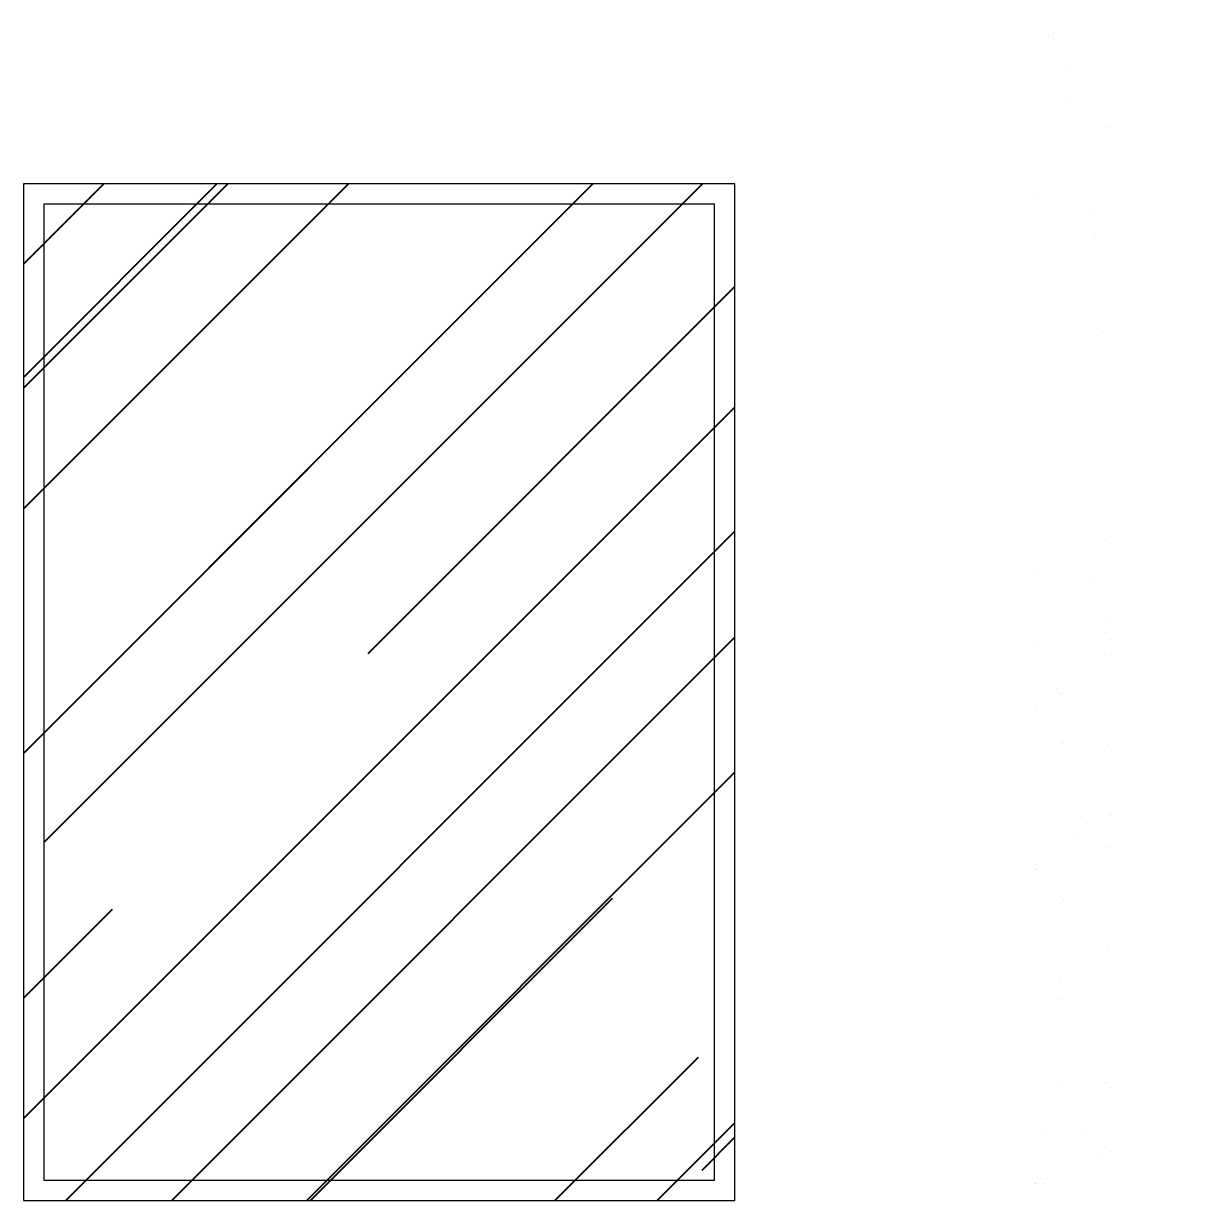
# Model space of a CAD drawing. Header units: millimetres. Extents: x -677 to -23, y -135 to 1112.
# Drawn here: x -194.243 to -193.318, y 845.164 to 846.102 of the extents above; entities that cross this region are included whole.
import ezdxf

# ---------------------------------------------------------------- set-up
doc = ezdxf.new("R2010")
doc.units = ezdxf.units.MM
doc.header["$LTSCALE"] = 20
doc.header["$MEASUREMENT"] = 0
doc.header["$PDSIZE"] = -5
doc.layers.get('0').update_dxf_attribs({"linetype": 'CONTINUOUS'})
doc.layers.get('Defpoints').update_dxf_attribs({"linetype": 'CONTINUOUS'})
doc.layers.add('COTA', color=7, linetype='CONTINUOUS')
doc.layers.add('COTAS', color=7, linetype='CONTINUOUS')
for name, color, linetype, lineweight in [('E-Lay-9', 9, 'CONTINUOUS', 9), ('E-Pen-C', 4, 'CONTINUOUS', 15), ('E-Pen-G', 3, 'CONTINUOUS', 30)]:
    doc.layers.add(name, color=color, linetype=linetype, lineweight=lineweight)
doc.styles.add('F2', font='swissc.ttf')
doc.dimstyles.new('DIMENSION-1', dxfattribs={"dimtxt": 0.11, "dimasz": 0.07, "dimexe": 1, "dimexo": 0, "dimgap": 0.12, "dimtad": 1, "dimzin": 7, "dimdsep": 46, "dimtxsty": 'F2', "dimblk1": 'TRACO', "dimblk2": 'TRACO', "dimsah": 1, "dimcen": 1, "dimse1": 1, "dimse2": 1, "dimclrd": 256, "dimclre": 256, "dimclrt": 6, "dimadec": 0, "dimazin": 0, "dimtfac": 1, "dimtix": 1, "dimtmove": 2, "dimatfit": 3, "dimldrblk": 'TRACO', "dimfxl": 1, "dimtolj": 1, "dimtzin": 0, "dimarcsym": 0})

# ---------------------------------------------------------------- blocks, each defined once
blk = doc.blocks.new('A$C7AFB675E')
at = {"color": 8}
for p, q in [((5.0445, 2.2818), (5.0445, 2.2818)), ((5.0307, 2.272), (5.0307, 2.272)), ((5.0351, 2.2741), (5.0351, 2.2741)), ((5.0793, 2.2704), (5.0793, 2.2704)), ((5.0912, 2.2769), (5.0912, 2.2769)), ((5.1227, 2.2769), (5.1227, 2.2769)), ((5.1542, 2.2769), (5.1542, 2.2769)), ((5.0912, 2.2612), (5.0912, 2.2612)), ((5.1069, 2.269), (5.1069, 2.269)), ((5.1227, 2.2612), (5.1227, 2.2612)), ((5.1384, 2.269), (5.1384, 2.269)), ((5.1542, 2.2612), (5.1542, 2.2612)), ((5.0324, 2.2536), (5.0324, 2.2536)), ((5.1069, 2.2533), (5.1069, 2.2533)), ((5.1384, 2.2533), (5.1384, 2.2533)), ((5.02, 2.2416), (5.02, 2.2416)), ((5.0291, 2.239), (5.0291, 2.239)), ((5.0532, 2.2364), (5.0532, 2.2364)), ((5.0912, 2.2454), (5.0912, 2.2454)), ((5.1069, 2.2375), (5.1069, 2.2375)), ((5.1227, 2.2454), (5.1227, 2.2454)), ((5.1384, 2.2375), (5.1384, 2.2375)), ((5.1542, 2.2454), (5.1542, 2.2454)), ((5.0333, 2.2344), (5.0333, 2.2344)), ((5.0764, 2.2318), (5.0764, 2.2318)), ((5.0912, 2.2297), (5.0912, 2.2297)), ((5.1227, 2.2297), (5.1227, 2.2297)), ((5.1542, 2.2297), (5.1542, 2.2297)), ((5.0279, 2.2194), (5.0279, 2.2194)), ((5.0534, 2.2125), (5.0534, 2.2125)), ((5.0831, 2.2212), (5.0831, 2.2212)), ((5.0912, 2.2139), (5.0912, 2.2139)), ((5.1069, 2.2218), (5.1069, 2.2218)), ((5.1227, 2.2139), (5.1227, 2.2139)), ((5.1384, 2.2218), (5.1384, 2.2218)), ((5.1542, 2.2139), (5.1542, 2.2139)), ((5.0261, 2.2062), (5.0261, 2.2062)), ((5.0283, 2.2039), (5.0283, 2.2039)), ((5.0444, 2.2033), (5.0444, 2.2033)), ((5.0768, 2.2024), (5.0768, 2.2024)), ((5.1069, 2.206), (5.1069, 2.206)), ((5.1384, 2.206), (5.1384, 2.206)), ((5.0901, 2.1961), (5.0901, 2.1961)), ((5.0912, 2.1982), (5.0912, 2.1982)), ((5.1069, 2.1903), (5.1069, 2.1903)), ((5.1227, 2.1982), (5.1227, 2.1982)), ((5.1384, 2.1903), (5.1384, 2.1903)), ((5.1542, 2.1982), (5.1542, 2.1982)), ((5.0234, 2.1858), (5.0234, 2.1858)), ((5.0764, 2.1874), (5.0764, 2.1874)), ((5.0807, 2.1827), (5.0807, 2.1827)), ((5.0883, 2.183), (5.0883, 2.183)), ((5.0912, 2.1824), (5.0912, 2.1824)), ((5.1227, 2.1824), (5.1227, 2.1824)), ((5.1542, 2.1824), (5.1542, 2.1824)), ((5.0535, 2.172), (5.0535, 2.172)), ((5.0912, 2.1667), (5.0912, 2.1667)), ((5.1069, 2.1745), (5.1069, 2.1745)), ((5.1227, 2.1667), (5.1227, 2.1667)), ((5.1384, 2.1745), (5.1384, 2.1745)), ((5.1542, 2.1667), (5.1542, 2.1667)), ((5.0199, 2.1631), (5.0199, 2.1631)), ((5.0856, 2.1625), (5.0856, 2.1625)), ((5.1069, 2.1588), (5.1069, 2.1588)), ((5.1384, 2.1588), (5.1384, 2.1588)), ((5.0189, 2.1515), (5.0189, 2.1515)), ((5.0762, 2.1534), (5.0762, 2.1534)), ((5.083, 2.1427), (5.083, 2.1427)), ((5.0912, 2.1509), (5.0912, 2.1509)), ((5.1069, 2.143), (5.1069, 2.143)), ((5.1227, 2.1509), (5.1227, 2.1509)), ((5.1384, 2.143), (5.1384, 2.143)), ((5.1542, 2.1509), (5.1542, 2.1509)), ((5.0172, 2.1384), (5.0172, 2.1384)), ((5.0274, 2.138), (5.0274, 2.138)), ((5.0313, 2.1367), (5.0313, 2.1367)), ((5.076, 2.1364), (5.076, 2.1364)), ((5.0912, 2.1352), (5.0912, 2.1352)), ((5.1227, 2.1352), (5.1227, 2.1352)), ((5.1542, 2.1352), (5.1542, 2.1352)), ((5.0443, 2.1248), (5.0443, 2.1248)), ((5.0811, 2.1283), (5.0811, 2.1283)), ((5.0912, 2.1194), (5.0912, 2.1194)), ((5.1069, 2.1273), (5.1069, 2.1273)), ((5.1227, 2.1194), (5.1227, 2.1194)), ((5.1384, 2.1273), (5.1384, 2.1273)), ((5.1542, 2.1194), (5.1542, 2.1194)), ((5.0145, 2.1179), (5.0145, 2.1179)), ((5.0543, 2.1116), (5.0543, 2.1116)), ((5.0794, 2.1152), (5.0794, 2.1152)), ((5.1069, 2.1115), (5.1069, 2.1115)), ((5.1384, 2.1115), (5.1384, 2.1115)), ((5.0511, 2.1039), (5.0511, 2.1039)), ((5.0585, 2.107), (5.0585, 2.107)), ((5.0912, 2.1037), (5.0912, 2.1037)), ((5.1069, 2.0958), (5.1069, 2.0958)), ((5.1227, 2.1037), (5.1227, 2.1037)), ((5.1384, 2.0958), (5.1384, 2.0958)), ((5.1542, 2.1037), (5.1542, 2.1037)), ((5.0197, 2.0846), (5.0197, 2.0846)), ((5.0767, 2.0947), (5.0767, 2.0947)), ((5.0786, 2.0851), (5.0786, 2.0851)), ((5.0912, 2.0879), (5.0912, 2.0879)), ((5.1227, 2.0879), (5.1227, 2.0879)), ((5.1542, 2.0879), (5.1542, 2.0879)), ((5.0278, 2.0735), (5.0278, 2.0735)), ((5.0761, 2.0749), (5.0761, 2.0749)), ((5.1069, 2.08), (5.1069, 2.08)), ((5.1384, 2.08), (5.1384, 2.08)), ((5.0763, 2.0719), (5.0763, 2.0719)), ((5.0829, 2.0643), (5.0829, 2.0643)), ((5.0912, 2.0722), (5.0912, 2.0722)), ((5.1069, 2.0643), (5.1069, 2.0643)), ((5.1227, 2.0722), (5.1227, 2.0722)), ((5.1384, 2.0643), (5.1384, 2.0643)), ((5.1542, 2.0722), (5.1542, 2.0722)), ((5.0722, 2.0605), (5.0722, 2.0605)), ((5.0912, 2.0564), (5.0912, 2.0564)), ((5.1227, 2.0564), (5.1227, 2.0564)), ((5.1542, 2.0564), (5.1542, 2.0564)), ((5.0441, 2.0464), (5.0441, 2.0464)), ((5.0502, 2.0379), (5.0502, 2.0379)), ((5.0705, 2.0473), (5.0705, 2.0473)), ((5.0912, 2.0407), (5.0912, 2.0407)), ((5.1069, 2.0485), (5.1069, 2.0485)), ((5.1227, 2.0407), (5.1227, 2.0407)), ((5.1384, 2.0485), (5.1384, 2.0485)), ((5.1542, 2.0407), (5.1542, 2.0407)), ((5.0322, 2.0359), (5.0322, 2.0359)), ((5.0364, 2.0312), (5.0364, 2.0312)), ((5.0678, 2.0269), (5.0678, 2.0269)), ((5.1069, 2.0328), (5.1069, 2.0328)), ((5.1384, 2.0328), (5.1384, 2.0328)), ((5.0912, 2.0249), (5.0912, 2.0249)), ((5.1069, 2.017), (5.1069, 2.017)), ((5.1227, 2.0249), (5.1227, 2.0249)), ((5.1384, 2.017), (5.1384, 2.017)), ((5.1542, 2.0249), (5.1542, 2.0249)), ((5.0196, 2.0061), (5.0196, 2.0061)), ((5.0253, 2.0055), (5.0253, 2.0055)), ((5.0565, 2.0093), (5.0565, 2.0093)), ((5.0739, 2.0039), (5.0739, 2.0039)), ((5.0912, 2.0092), (5.0912, 2.0092)), ((5.1227, 2.0092), (5.1227, 2.0092)), ((5.1542, 2.0092), (5.1542, 2.0092)), ((5.0633, 1.9926), (5.0633, 1.9926)), ((5.0759, 1.9964), (5.0759, 1.9964)), ((5.0912, 1.9934), (5.0912, 1.9934)), ((5.1069, 2.0013), (5.1069, 2.0013)), ((5.1227, 1.9934), (5.1227, 1.9934)), ((5.1384, 2.0013), (5.1384, 2.0013)), ((5.1542, 1.9934), (5.1542, 1.9934)), ((5.0795, 1.9842), (5.0795, 1.9842)), ((5.0827, 1.9858), (5.0827, 1.9858)), ((5.1069, 1.9855), (5.1069, 1.9855)), ((5.1384, 1.9855), (5.1384, 1.9855)), ((5.0505, 1.9735), (5.0505, 1.9735)), ((5.0615, 1.9795), (5.0615, 1.9795)), ((5.0838, 1.9796), (5.0838, 1.9796)), ((5.0912, 1.9777), (5.0912, 1.9777)), ((5.1069, 1.9698), (5.1069, 1.9698)), ((5.1227, 1.9777), (5.1227, 1.9777)), ((5.1384, 1.9698), (5.1384, 1.9698)), ((5.1542, 1.9777), (5.1542, 1.9777)), ((5.044, 1.9679), (5.044, 1.9679)), ((5.0588, 1.959), (5.0588, 1.959)), ((5.0912, 1.9619), (5.0912, 1.9619)), ((5.1227, 1.9619), (5.1227, 1.9619)), ((5.1542, 1.9619), (5.1542, 1.9619)), ((5.0143, 1.9555), (5.0143, 1.9555)), ((5.0912, 1.9462), (5.0912, 1.9462)), ((5.1069, 1.954), (5.1069, 1.954)), ((5.1227, 1.9462), (5.1227, 1.9462)), ((5.1384, 1.954), (5.1384, 1.954)), ((5.1542, 1.9462), (5.1542, 1.9462)), ((5.0245, 1.9395), (5.0245, 1.9395)), ((5.0344, 1.9335), (5.0344, 1.9335)), ((5.073, 1.9379), (5.073, 1.9379)), ((5.1069, 1.9383), (5.1069, 1.9383)), ((5.1384, 1.9383), (5.1384, 1.9383)), ((5.0195, 1.9277), (5.0195, 1.9277)), ((5.0543, 1.9248), (5.0543, 1.9248)), ((5.0912, 1.9304), (5.0912, 1.9304)), ((5.1069, 1.9225), (5.1069, 1.9225)), ((5.1227, 1.9304), (5.1227, 1.9304)), ((5.1384, 1.9225), (5.1384, 1.9225)), ((5.1542, 1.9304), (5.1542, 1.9304)), ((5.0526, 1.9117), (5.0526, 1.9117)), ((5.0758, 1.9179), (5.0758, 1.9179)), ((5.0912, 1.9147), (5.0912, 1.9147)), ((5.1227, 1.9147), (5.1227, 1.9147)), ((5.1542, 1.9147), (5.1542, 1.9147)), ((5.0481, 1.9054), (5.0481, 1.9054)), ((5.0574, 1.9085), (5.0574, 1.9085)), ((5.0616, 1.9038), (5.0616, 1.9038)), ((5.0826, 1.9073), (5.0826, 1.9073)), ((5.0912, 1.8989), (5.0912, 1.8989)), ((5.1069, 1.9068), (5.1069, 1.9068)), ((5.1227, 1.8989), (5.1227, 1.8989)), ((5.1384, 1.9068), (5.1384, 1.9068)), ((5.1542, 1.8989), (5.1542, 1.8989)), ((5.0438, 1.8894), (5.0438, 1.8894)), ((5.0499, 1.8912), (5.0499, 1.8912)), ((5.1069, 1.891), (5.1069, 1.891)), ((5.1384, 1.891), (5.1384, 1.891)), ((5.0817, 1.8819), (5.0817, 1.8819)), ((5.0912, 1.8832), (5.0912, 1.8832)), ((5.1227, 1.8832), (5.1227, 1.8832)), ((5.1542, 1.8832), (5.1542, 1.8832)), ((5.0248, 1.875), (5.0248, 1.875)), ((5.0733, 1.8734), (5.0733, 1.8734)), ((5.0912, 1.8674), (5.0912, 1.8674)), ((5.1069, 1.8753), (5.1069, 1.8753)), ((5.1227, 1.8674), (5.1227, 1.8674)), ((5.1384, 1.8753), (5.1384, 1.8753)), ((5.1542, 1.8674), (5.1542, 1.8674)), ((5.0454, 1.857), (5.0454, 1.857)), ((5.1069, 1.8595), (5.1069, 1.8595)), ((5.1384, 1.8595), (5.1384, 1.8595)), ((5.0193, 1.8492), (5.0193, 1.8492)), ((5.0437, 1.8438), (5.0437, 1.8438)), ((5.0912, 1.8517), (5.0912, 1.8517)), ((5.1069, 1.8438), (5.1069, 1.8438)), ((5.1227, 1.8517), (5.1227, 1.8517)), ((5.1384, 1.8438), (5.1384, 1.8438)), ((5.1542, 1.8517), (5.1542, 1.8517)), ((5.0353, 1.8327), (5.0353, 1.8327)), ((5.0472, 1.8395), (5.0472, 1.8395)), ((5.0757, 1.8395), (5.0757, 1.8395)), ((5.0912, 1.8359), (5.0912, 1.8359)), ((5.1227, 1.8359), (5.1227, 1.8359)), ((5.1542, 1.8359), (5.1542, 1.8359)), ((5.0395, 1.8281), (5.0395, 1.8281)), ((5.041, 1.8234), (5.041, 1.8234)), ((5.0824, 1.8288), (5.0824, 1.8288)), ((5.0912, 1.8202), (5.0912, 1.8202)), ((5.1069, 1.828), (5.1069, 1.828)), ((5.1227, 1.8202), (5.1227, 1.8202)), ((5.1384, 1.828), (5.1384, 1.828)), ((5.1542, 1.8202), (5.1542, 1.8202)), ((5.0223, 1.807), (5.0223, 1.807)), ((5.0437, 1.8109), (5.0437, 1.8109)), ((5.0596, 1.8061), (5.0596, 1.8061)), ((5.1069, 1.8123), (5.1069, 1.8123)), ((5.1384, 1.8123), (5.1384, 1.8123)), ((5.0709, 1.8054), (5.0709, 1.8054)), ((5.0912, 1.8044), (5.0912, 1.8044)), ((5.1069, 1.7965), (5.1069, 1.7965)), ((5.1227, 1.8044), (5.1227, 1.8044)), ((5.1384, 1.7965), (5.1384, 1.7965)), ((5.1542, 1.8044), (5.1542, 1.8044)), ((5.0365, 1.7891), (5.0365, 1.7891)), ((5.0912, 1.7887), (5.0912, 1.7887)), ((5.1227, 1.7887), (5.1227, 1.7887)), ((5.1542, 1.7887), (5.1542, 1.7887)), ((5.0348, 1.776), (5.0348, 1.776)), ((5.0476, 1.775), (5.0476, 1.775)), ((5.0826, 1.7811), (5.0826, 1.7811)), ((5.0868, 1.7764), (5.0868, 1.7764)), ((5.0912, 1.7729), (5.0912, 1.7729)), ((5.1069, 1.7808), (5.1069, 1.7808)), ((5.1227, 1.7729), (5.1227, 1.7729)), ((5.1384, 1.7808), (5.1384, 1.7808)), ((5.1542, 1.7729), (5.1542, 1.7729)), ((5.0192, 1.7707), (5.0192, 1.7707)), ((5.0755, 1.761), (5.0755, 1.761)), ((5.1069, 1.765), (5.1069, 1.765)), ((5.1384, 1.765), (5.1384, 1.765)), ((5.0174, 1.7523), (5.0174, 1.7523)), ((5.0321, 1.7555), (5.0321, 1.7555)), ((5.0823, 1.7504), (5.0823, 1.7504)), ((5.0912, 1.7572), (5.0912, 1.7572)), ((5.1069, 1.7493), (5.1069, 1.7493)), ((5.1227, 1.7572), (5.1227, 1.7572)), ((5.1384, 1.7493), (5.1384, 1.7493)), ((5.1542, 1.7572), (5.1542, 1.7572)), ((5.0215, 1.741), (5.0215, 1.741)), ((5.07, 1.7394), (5.07, 1.7394)), ((5.0912, 1.7414), (5.0912, 1.7414)), ((5.1227, 1.7414), (5.1227, 1.7414)), ((5.1542, 1.7414), (5.1542, 1.7414)), ((5.0375, 1.7304), (5.0375, 1.7304)), ((5.0435, 1.7324), (5.0435, 1.7324)), ((5.0912, 1.7257), (5.0912, 1.7257)), ((5.1069, 1.7335), (5.1069, 1.7335)), ((5.1227, 1.7257), (5.1227, 1.7257)), ((5.1384, 1.7335), (5.1384, 1.7335)), ((5.1542, 1.7257), (5.1542, 1.7257)), ((5.0275, 1.7213), (5.0275, 1.7213)), ((5.1069, 1.7178), (5.1069, 1.7178)), ((5.1384, 1.7178), (5.1384, 1.7178)), ((5.0258, 1.7082), (5.0258, 1.7082)), ((5.0451, 1.7069), (5.0451, 1.7069)), ((5.0605, 1.7053), (5.0605, 1.7053)), ((5.0912, 1.7099), (5.0912, 1.7099)), ((5.1069, 1.702), (5.1069, 1.702)), ((5.1227, 1.7099), (5.1227, 1.7099)), ((5.1384, 1.702), (5.1384, 1.702)), ((5.1542, 1.7099), (5.1542, 1.7099)), ((5.019, 1.6922), (5.019, 1.6922)), ((5.0647, 1.7007), (5.0647, 1.7007)), ((5.0897, 1.6981), (5.0897, 1.6981)), ((5.0912, 1.6942), (5.0912, 1.6942)), ((5.1227, 1.6942), (5.1227, 1.6942)), ((5.1542, 1.6942), (5.1542, 1.6942)), ((5.0231, 1.6877), (5.0231, 1.6877)), ((5.0754, 1.6825), (5.0754, 1.6825)), ((5.088, 1.6849), (5.088, 1.6849)), ((5.1069, 1.6863), (5.1069, 1.6863)), ((5.1384, 1.6863), (5.1384, 1.6863)), ((5.0218, 1.6765), (5.0218, 1.6765)), ((5.0703, 1.6749), (5.0703, 1.6749)), ((5.0821, 1.6719), (5.0821, 1.6719)), ((5.0848, 1.6787), (5.0848, 1.6787)), ((5.0912, 1.6784), (5.0912, 1.6784)), ((5.1069, 1.6705), (5.1069, 1.6705)), ((5.1227, 1.6784), (5.1227, 1.6784)), ((5.1384, 1.6705), (5.1384, 1.6705)), ((5.1542, 1.6784), (5.1542, 1.6784)), ((5.0853, 1.6645), (5.0853, 1.6645)), ((5.0912, 1.6627), (5.0912, 1.6627)), ((5.1227, 1.6627), (5.1227, 1.6627)), ((5.1542, 1.6627), (5.1542, 1.6627)), ((5.0154, 1.6546), (5.0154, 1.6546)), ((5.0186, 1.6535), (5.0186, 1.6535)), ((5.0434, 1.654), (5.0434, 1.654)), ((5.0912, 1.6469), (5.0912, 1.6469)), ((5.1069, 1.6548), (5.1069, 1.6548)), ((5.1227, 1.6469), (5.1227, 1.6469)), ((5.1384, 1.6548), (5.1384, 1.6548)), ((5.1542, 1.6469), (5.1542, 1.6469)), ((5.0169, 1.6403), (5.0169, 1.6403)), ((5.0443, 1.641), (5.0443, 1.641)), ((5.1069, 1.639), (5.1069, 1.639)), ((5.1384, 1.639), (5.1384, 1.639)), ((5.0384, 1.6295), (5.0384, 1.6295)), ((5.0426, 1.6249), (5.0426, 1.6249)), ((5.0808, 1.6302), (5.0808, 1.6302)), ((5.0912, 1.6312), (5.0912, 1.6312)), ((5.1069, 1.6233), (5.1069, 1.6233)), ((5.1227, 1.6312), (5.1227, 1.6312)), ((5.1384, 1.6233), (5.1384, 1.6233)), ((5.1542, 1.6312), (5.1542, 1.6312)), ((5.0142, 1.6199), (5.0142, 1.6199)), ((5.0189, 1.6138), (5.0189, 1.6138)), ((5.0791, 1.6171), (5.0791, 1.6171)), ((5.0912, 1.6154), (5.0912, 1.6154)), ((5.1227, 1.6154), (5.1227, 1.6154)), ((5.1542, 1.6154), (5.1542, 1.6154)), ((5.0193, 1.6085), (5.0193, 1.6085)), ((5.0627, 1.603), (5.0627, 1.603)), ((5.0679, 1.6069), (5.0679, 1.6069)), ((5.0752, 1.604), (5.0752, 1.604)), ((5.0912, 1.5997), (5.0912, 1.5997)), ((5.1069, 1.6075), (5.1069, 1.6075)), ((5.1227, 1.5997), (5.1227, 1.5997)), ((5.1384, 1.6075), (5.1384, 1.6075)), ((5.1542, 1.5997), (5.1542, 1.5997)), ((5.0764, 1.5966), (5.0764, 1.5966)), ((5.082, 1.5934), (5.082, 1.5934)), ((5.1069, 1.5918), (5.1069, 1.5918)), ((5.1384, 1.5918), (5.1384, 1.5918)), ((5.0433, 1.5755), (5.0433, 1.5755)), ((5.0446, 1.5765), (5.0446, 1.5765)), ((5.0857, 1.5779), (5.0857, 1.5779)), ((5.0912, 1.5839), (5.0912, 1.5839)), ((5.1069, 1.576), (5.1069, 1.576)), ((5.1227, 1.5839), (5.1227, 1.5839)), ((5.1384, 1.576), (5.1384, 1.576)), ((5.1542, 1.5839), (5.1542, 1.5839)), ((5.0899, 1.5733), (5.0899, 1.5733)), ((5.0912, 1.5682), (5.0912, 1.5682)), ((5.1227, 1.5682), (5.1227, 1.5682)), ((5.1542, 1.5682), (5.1542, 1.5682)), ((5.0162, 1.5538), (5.0162, 1.5538)), ((5.0719, 1.5624), (5.0719, 1.5624)), ((5.0912, 1.5524), (5.0912, 1.5524)), ((5.1069, 1.5603), (5.1069, 1.5603)), ((5.1227, 1.5524), (5.1227, 1.5524)), ((5.1384, 1.5603), (5.1384, 1.5603)), ((5.1542, 1.5524), (5.1542, 1.5524)), ((5.0185, 1.5425), (5.0185, 1.5425)), ((5.0205, 1.5491), (5.0205, 1.5491)), ((5.0671, 1.5409), (5.0671, 1.5409)), ((5.0701, 1.5493), (5.0701, 1.5493)), ((5.1069, 1.5445), (5.1069, 1.5445)), ((5.1384, 1.5445), (5.1384, 1.5445)), ((5.0187, 1.5353), (5.0187, 1.5353)), ((5.0675, 1.5288), (5.0675, 1.5288)), ((5.0912, 1.5367), (5.0912, 1.5367)), ((5.1069, 1.5288), (5.1069, 1.5288)), ((5.1227, 1.5367), (5.1227, 1.5367)), ((5.1384, 1.5288), (5.1384, 1.5288)), ((5.1542, 1.5367), (5.1542, 1.5367)), ((5.0406, 1.5272), (5.0406, 1.5272)), ((5.0751, 1.5255), (5.0751, 1.5255)), ((5.0912, 1.5209), (5.0912, 1.5209)), ((5.1227, 1.5209), (5.1227, 1.5209)), ((5.1542, 1.5209), (5.1542, 1.5209)), ((5.0421, 1.5084), (5.0421, 1.5084)), ((5.0819, 1.5149), (5.0819, 1.5149)), ((5.0907, 1.5068), (5.0907, 1.5068)), ((5.0912, 1.5052), (5.0912, 1.5052)), ((5.1069, 1.513), (5.1069, 1.513)), ((5.1227, 1.5052), (5.1227, 1.5052)), ((5.1384, 1.513), (5.1384, 1.513)), ((5.1542, 1.5052), (5.1542, 1.5052)), ((5.0431, 1.497), (5.0431, 1.497)), ((5.0629, 1.4946), (5.0629, 1.4946)), ((5.0636, 1.5021), (5.0636, 1.5021)), ((5.0678, 1.4975), (5.0678, 1.4975)), ((5.1069, 1.4973), (5.1069, 1.4973)), ((5.1384, 1.4973), (5.1384, 1.4973)), ((5.0912, 1.4894), (5.0912, 1.4894)), ((5.1227, 1.4894), (5.1227, 1.4894)), ((5.1542, 1.4894), (5.1542, 1.4894)), ((5.0188, 1.478), (5.0188, 1.478)), ((5.0612, 1.4814), (5.0612, 1.4814)), ((5.0674, 1.4765), (5.0674, 1.4765)), ((5.0879, 1.4756), (5.0879, 1.4756)), ((5.0912, 1.4737), (5.0912, 1.4737)), ((5.1069, 1.4815), (5.1069, 1.4815)), ((5.1227, 1.4737), (5.1227, 1.4737)), ((5.1384, 1.4815), (5.1384, 1.4815)), ((5.1542, 1.4737), (5.1542, 1.4737)), ((5.0585, 1.461), (5.0585, 1.461)), ((5.1069, 1.4658), (5.1069, 1.4658)), ((5.1384, 1.4658), (5.1384, 1.4658)), ((5.0185, 1.4515), (5.0185, 1.4515)), ((5.0186, 1.4568), (5.0186, 1.4568)), ((5.0912, 1.4579), (5.0912, 1.4579)), ((5.1069, 1.45), (5.1069, 1.45)), ((5.1227, 1.4579), (5.1227, 1.4579)), ((5.1384, 1.45), (5.1384, 1.45)), ((5.1542, 1.4579), (5.1542, 1.4579)), ((5.0413, 1.4425), (5.0413, 1.4425)), ((5.0749, 1.4471), (5.0749, 1.4471)), ((5.0817, 1.4364), (5.0817, 1.4364)), ((5.0898, 1.4409), (5.0898, 1.4409)), ((5.0912, 1.4422), (5.0912, 1.4422)), ((5.1227, 1.4422), (5.1227, 1.4422)), ((5.1542, 1.4422), (5.1542, 1.4422)), ((5.0415, 1.4264), (5.0415, 1.4264)), ((5.054, 1.4267), (5.054, 1.4267)), ((5.0912, 1.4264), (5.0912, 1.4264)), ((5.1069, 1.4343), (5.1069, 1.4343)), ((5.1227, 1.4264), (5.1227, 1.4264)), ((5.1384, 1.4343), (5.1384, 1.4343)), ((5.1542, 1.4264), (5.1542, 1.4264)), ((5.043, 1.4185), (5.043, 1.4185)), ((5.0457, 1.4217), (5.0457, 1.4217)), ((5.0523, 1.4136), (5.0523, 1.4136)), ((5.1069, 1.4185), (5.1069, 1.4185)), ((5.1384, 1.4185), (5.1384, 1.4185)), ((5.0164, 1.41), (5.0164, 1.41)), ((5.0649, 1.4084), (5.0649, 1.4084)), ((5.0912, 1.4107), (5.0912, 1.4107)), ((5.1069, 1.4028), (5.1069, 1.4028)), ((5.1227, 1.4107), (5.1227, 1.4107)), ((5.1384, 1.4028), (5.1384, 1.4028)), ((5.1542, 1.4107), (5.1542, 1.4107)), ((5.0496, 1.3931), (5.0496, 1.3931)), ((5.0658, 1.3998), (5.0658, 1.3998)), ((5.0912, 1.3949), (5.0912, 1.3949)), ((5.1227, 1.3949), (5.1227, 1.3949)), ((5.1542, 1.3949), (5.1542, 1.3949)), ((5.0185, 1.3783), (5.0185, 1.3783)), ((5.0416, 1.378), (5.0416, 1.378)), ((5.0912, 1.3792), (5.0912, 1.3792)), ((5.1069, 1.387), (5.1069, 1.387)), ((5.1227, 1.3792), (5.1227, 1.3792)), ((5.1384, 1.387), (5.1384, 1.387)), ((5.1542, 1.3792), (5.1542, 1.3792)), ((5.0748, 1.3686), (5.0748, 1.3686)), ((5.0888, 1.3747), (5.0888, 1.3747)), ((5.0901, 1.3764), (5.0901, 1.3764)), ((5.1069, 1.3713), (5.1069, 1.3713)), ((5.1384, 1.3713), (5.1384, 1.3713)), ((5.0451, 1.3589), (5.0451, 1.3589)), ((5.0816, 1.358), (5.0816, 1.358)), ((5.0912, 1.3634), (5.0912, 1.3634)), ((5.1069, 1.3555), (5.1069, 1.3555)), ((5.1227, 1.3634), (5.1227, 1.3634)), ((5.1384, 1.3555), (5.1384, 1.3555)), ((5.1542, 1.3634), (5.1542, 1.3634)), ((5.0155, 1.344), (5.0155, 1.344)), ((5.0193, 1.3506), (5.0193, 1.3506)), ((5.0236, 1.346), (5.0236, 1.346)), ((5.0434, 1.3458), (5.0434, 1.3458)), ((5.0912, 1.3477), (5.0912, 1.3477)), ((5.1227, 1.3477), (5.1227, 1.3477)), ((5.1542, 1.3477), (5.1542, 1.3477)), ((5.0428, 1.3401), (5.0428, 1.3401)), ((5.0641, 1.3424), (5.0641, 1.3424)), ((5.0912, 1.3319), (5.0912, 1.3319)), ((5.1069, 1.3398), (5.1069, 1.3398)), ((5.1227, 1.3319), (5.1227, 1.3319)), ((5.1384, 1.3398), (5.1384, 1.3398)), ((5.1542, 1.3319), (5.1542, 1.3319)), ((5.0407, 1.3253), (5.0407, 1.3253)), ((5.0437, 1.3241), (5.0437, 1.3241)), ((5.1069, 1.324), (5.1069, 1.324)), ((5.1384, 1.324), (5.1384, 1.324)), ((5.0391, 1.3099), (5.0391, 1.3099)), ((5.0877, 1.3084), (5.0877, 1.3084)), ((5.0912, 1.3162), (5.0912, 1.3162)), ((5.1069, 1.3083), (5.1069, 1.3083)), ((5.1227, 1.3162), (5.1227, 1.3162)), ((5.1384, 1.3083), (5.1384, 1.3083)), ((5.1542, 1.3162), (5.1542, 1.3162)), ((5.0183, 1.2998), (5.0183, 1.2998)), ((5.0667, 1.299), (5.0667, 1.299)), ((5.0912, 1.3004), (5.0912, 1.3004)), ((5.1227, 1.3004), (5.1227, 1.3004)), ((5.1542, 1.3004), (5.1542, 1.3004)), ((5.0362, 1.2911), (5.0362, 1.2911)), ((5.0709, 1.2943), (5.0709, 1.2943)), ((5.0747, 1.2901), (5.0747, 1.2901)), ((5.1069, 1.2925), (5.1069, 1.2925)), ((5.1384, 1.2925), (5.1384, 1.2925)), ((5.0158, 1.2796), (5.0158, 1.2796)), ((5.0344, 1.2779), (5.0344, 1.2779)), ((5.0644, 1.278), (5.0644, 1.278)), ((5.0814, 1.2795), (5.0814, 1.2795)), ((5.0912, 1.2847), (5.0912, 1.2847)), ((5.1069, 1.2768), (5.1069, 1.2768)), ((5.1227, 1.2847), (5.1227, 1.2847)), ((5.1384, 1.2768), (5.1384, 1.2768)), ((5.1542, 1.2847), (5.1542, 1.2847)), ((5.0912, 1.2689), (5.0912, 1.2689)), ((5.1227, 1.2689), (5.1227, 1.2689)), ((5.1542, 1.2689), (5.1542, 1.2689)), ((5.0317, 1.2575), (5.0317, 1.2575)), ((5.0427, 1.2616), (5.0427, 1.2616)), ((5.0912, 1.2532), (5.0912, 1.2532)), ((5.1069, 1.261), (5.1069, 1.261)), ((5.1227, 1.2532), (5.1227, 1.2532)), ((5.1384, 1.261), (5.1384, 1.261)), ((5.1542, 1.2532), (5.1542, 1.2532)), ((5.0216, 1.2483), (5.0216, 1.2483)), ((5.0383, 1.244), (5.0383, 1.244)), ((5.0869, 1.2424), (5.0869, 1.2424)), ((5.1069, 1.2453), (5.1069, 1.2453)), ((5.1384, 1.2453), (5.1384, 1.2453)), ((5.0912, 1.2374), (5.0912, 1.2374)), ((5.1069, 1.2295), (5.1069, 1.2295)), ((5.1227, 1.2374), (5.1227, 1.2374)), ((5.1384, 1.2295), (5.1384, 1.2295)), ((5.1542, 1.2374), (5.1542, 1.2374)), ((5.0182, 1.2214), (5.0182, 1.2214)), ((5.0272, 1.2232), (5.0272, 1.2232)), ((5.0445, 1.2232), (5.0445, 1.2232)), ((5.0488, 1.2186), (5.0488, 1.2186)), ((5.0912, 1.2217), (5.0912, 1.2217)), ((5.1227, 1.2217), (5.1227, 1.2217)), ((5.1542, 1.2217), (5.1542, 1.2217)), ((5.0255, 1.2101), (5.0255, 1.2101)), ((5.0619, 1.2099), (5.0619, 1.2099)), ((5.0745, 1.2116), (5.0745, 1.2116)), ((5.0912, 1.2059), (5.0912, 1.2059)), ((5.1069, 1.2138), (5.1069, 1.2138)), ((5.1227, 1.2059), (5.1227, 1.2059)), ((5.1384, 1.2138), (5.1384, 1.2138)), ((5.1542, 1.2059), (5.1542, 1.2059)), ((5.0689, 1.1967), (5.0689, 1.1967)), ((5.0813, 1.201), (5.0813, 1.201)), ((5.0894, 1.2), (5.0894, 1.2)), ((5.1069, 1.198), (5.1069, 1.198)), ((5.1384, 1.198), (5.1384, 1.198)), ((5.0228, 1.1896), (5.0228, 1.1896)), ((5.0426, 1.1831), (5.0426, 1.1831)), ((5.0877, 1.1869), (5.0877, 1.1869)), ((5.0912, 1.1902), (5.0912, 1.1902)), ((5.1069, 1.1823), (5.1069, 1.1823)), ((5.1227, 1.1902), (5.1227, 1.1902)), ((5.1384, 1.1823), (5.1384, 1.1823)), ((5.1542, 1.1902), (5.1542, 1.1902)), ((5.0386, 1.1795), (5.0386, 1.1795)), ((5.0872, 1.1779), (5.0872, 1.1779)), ((5.0912, 1.1744), (5.0912, 1.1744)), ((5.1227, 1.1744), (5.1227, 1.1744)), ((5.1542, 1.1744), (5.1542, 1.1744)), ((5.085, 1.1664), (5.085, 1.1664)), ((5.0912, 1.1587), (5.0912, 1.1587)), ((5.1069, 1.1665), (5.1069, 1.1665)), ((5.1227, 1.1587), (5.1227, 1.1587)), ((5.1384, 1.1665), (5.1384, 1.1665)), ((5.1542, 1.1587), (5.1542, 1.1587)), ((5.0183, 1.1554), (5.0183, 1.1554)), ((5.0224, 1.1475), (5.0224, 1.1475)), ((5.1069, 1.1508), (5.1069, 1.1508)), ((5.1384, 1.1508), (5.1384, 1.1508)), ((5.0166, 1.1423), (5.0166, 1.1423)), ((5.018, 1.1429), (5.018, 1.1429)), ((5.0267, 1.1428), (5.0267, 1.1428)), ((5.0611, 1.1439), (5.0611, 1.1439)), ((5.0912, 1.1429), (5.0912, 1.1429)), ((5.1069, 1.135), (5.1069, 1.135)), ((5.1227, 1.1429), (5.1227, 1.1429)), ((5.1384, 1.135), (5.1384, 1.135)), ((5.1542, 1.1429), (5.1542, 1.1429)), ((5.0744, 1.1332), (5.0744, 1.1332)), ((5.0805, 1.1322), (5.0805, 1.1322)), ((5.0912, 1.1272), (5.0912, 1.1272)), ((5.1227, 1.1272), (5.1227, 1.1272)), ((5.1542, 1.1272), (5.1542, 1.1272))]:
    blk.add_line(p, q, dxfattribs=at)
at = {"layer": 'COTA', "color": 8, "linetype": 'Continuous'}
for p, q in [((4.022, 1.925), (4.223, 2.1261)), ((4.022, 1.5658), (4.5823, 2.1261)), ((4.022, 1.9358), (4.2123, 2.1261)), ((4.022, 2.0471), (4.1009, 2.1261)), ((4.022, 1.8065), (4.3416, 2.1261)), ((4.0431, 1.4792), (4.69, 2.1261)), ((4.2047, 1.7486), (4.5823, 2.1261)), ((4.361, 1.6642), (4.722, 2.0251)), ((4.022, 1.2066), (4.722, 1.9066)), ((4.0636, 1.1261), (4.722, 1.7845)), ((4.1678, 1.1261), (4.722, 1.6803)), ((4.022, 1.5658), (4.0251, 1.569)), ((4.3007, 1.1261), (4.722, 1.5474)), ((4.022, 1.3251), (4.1096, 1.4127)), ((4.3043, 1.1261), (4.6017, 1.4235)), ((4.5449, 1.1261), (4.6861, 1.2672)), ((4.6455, 1.1261), (4.722, 1.2025)), ((4.6897, 1.1559), (4.722, 1.1882))]:
    blk.add_line(p, q, dxfattribs=at)
at = {"layer": 'E-Lay-9', "color": 8}
for p, q in [((4.722, 2.1261), (4.022, 2.1261)), ((4.022, 2.1261), (4.022, 1.1261)), ((4.722, 1.1261), (4.722, 2.1261)), ((4.702, 2.1061), (4.042, 2.1061)), ((4.042, 2.1061), (4.042, 1.1461)), ((4.702, 1.1461), (4.702, 2.1061)), ((4.042, 1.1461), (4.702, 1.1461)), ((4.022, 1.1261), (4.722, 1.1261))]:
    blk.add_line(p, q, dxfattribs=at)
blk = doc.blocks.new('TRACO')
at = {"layer": 'E-Pen-C'}
for p, q in [((0, 1), (0, -1)), ((-1, 0), (1, 0))]:
    blk.add_line(p, q, dxfattribs=at)
at = {"layer": 'E-Pen-G'}
blk.add_line((-0.424, -0.424), (0.424, 0.424), dxfattribs=at)
blk = doc.blocks.new('*D938')
at = {"color": 4, "lineweight": -2}
blk.add_line((-189.96637, 845.454), (-189.96637, 848.864), dxfattribs=at)
at = {"layer": 'Defpoints', "color": 0, "linetype": 'Continuous'}
for p in [(-194.10516, 848.934), (-189.96637, 848.934), (-191.40988, 845.384)]:
    blk.add_point(p, dxfattribs=at)
at = {"color": 4, "linetype": 'Continuous', "lineweight": -2, "xscale": 0.07, "yscale": 0.07, "zscale": 0.07}
for p, rotation in [((-189.96637, 848.934), 90), ((-189.96637, 845.384), 270)]:
    blk.add_blockref('TRACO', p, dxfattribs=dict(at, rotation=rotation))
at = {"color": 4, "linetype": 'Continuous', "insert": (-190.14277, 847.159), "char_height": 0.11, "attachment_point": 5, "rotation": 90, "style": 'F2'}
blk.add_mtext('\\A1;3.55', dxfattribs=at)

msp = doc.modelspace()

# ---------------------------------------------------------------- block references
at = {"layer": 'COTAS', "ltscale": 0.35, "xscale": 0.81, "yscale": 0.81, "zscale": 0.81}
msp.add_blockref('A$C7AFB675E', (-197.50108, 844.25203), dxfattribs=at)

# ---------------------------------------------------------------- dimensions: what is measured, and where the dimension line sits
at = {"color": 8, "linetype": 'Continuous'}
dim = msp.add_linear_dim(base=(-189.96637, 848.934), p1=(-191.40988, 845.384), p2=(-194.10516, 848.934), angle=90, dimstyle='DIMENSION-1', override={"dimclrd": 4, "dimclrt": 4, "dimadec": 8, "dimfxl": 0.5, "dimfxlon": 1}, dxfattribs=at)
dim.commit()
dim.dimension.update_dxf_attribs({"geometry": '*D938', "text_midpoint": (-190.14277, 847.159)})

doc.saveas('drawing.dxf')
